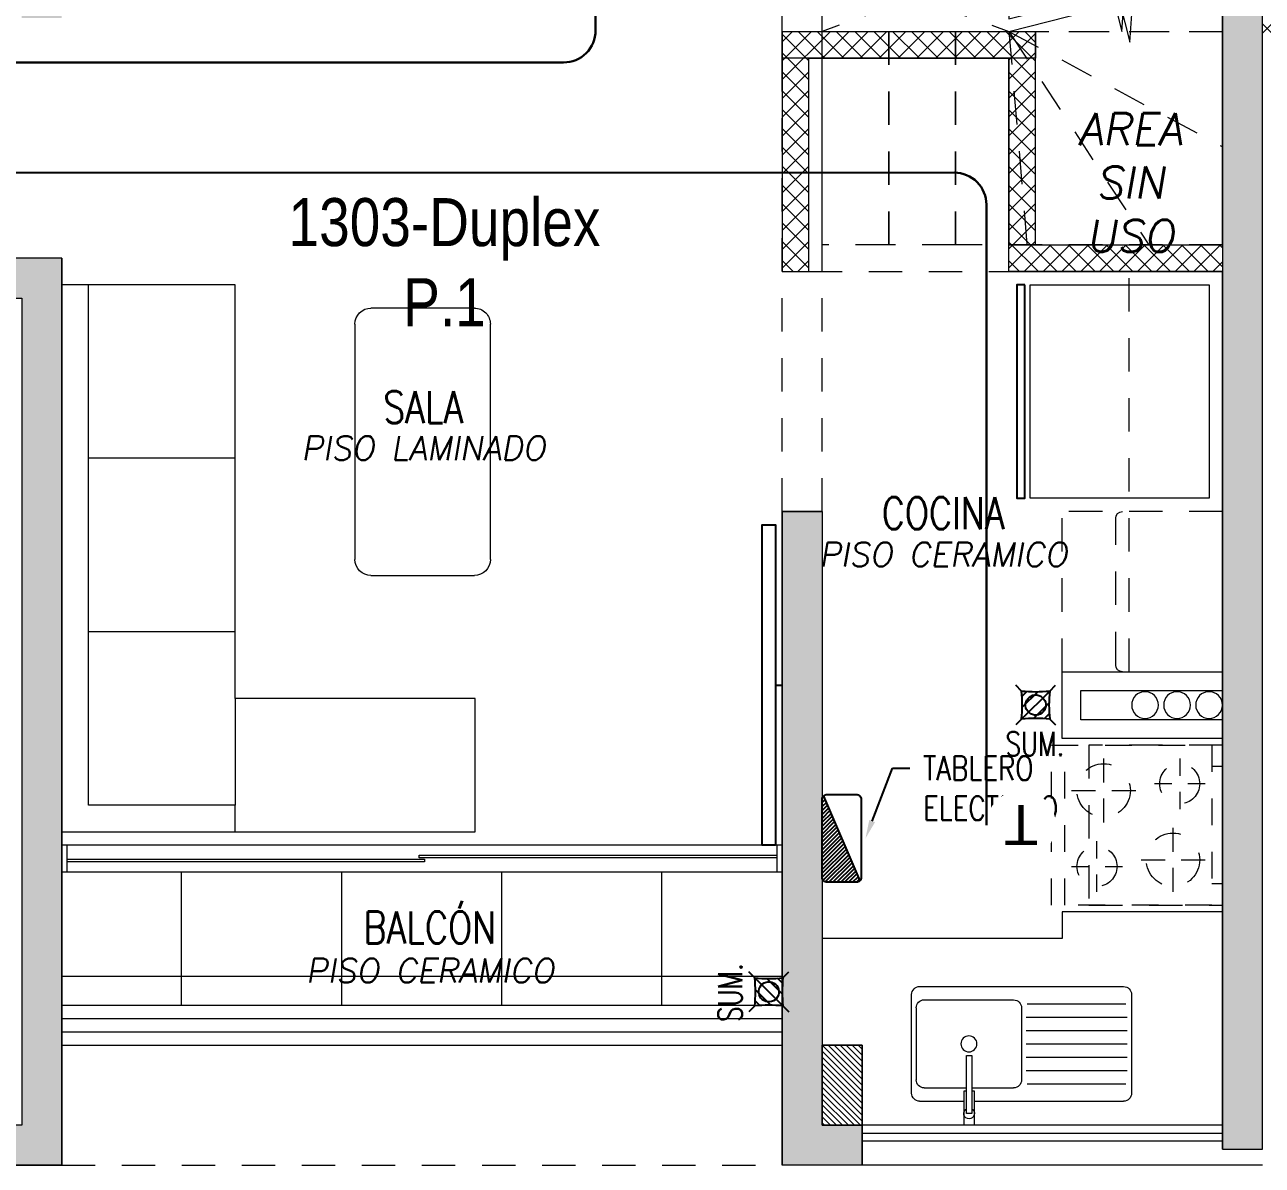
# Model space of a CAD drawing. Header units: millimetres. Extents: x -3 to 53, y -110 to 39.
# Drawn here: x 5.862 to 10.499, y -55.032 to -50.757 of the extents above; entities that cross this region are included whole.
import ezdxf
from ezdxf import colors
from ezdxf.entities.mleader import LeaderData, LeaderLine
from ezdxf.enums import TextEntityAlignment as Align
from ezdxf.math import Vec2, Vec3

# ---------------------------------------------------------------- set-up
doc = ezdxf.new("R2010")
doc.units = ezdxf.units.MM
doc.set_wipeout_variables(frame=1)
doc.linetypes.add('HIDDEN2', pattern=[0.1875, 0.125, -0.0625])
for name, color, linetype in [('A-BARANDAS', 8, 'Continuous'), ('A-COCINAS-LAV', 8, 'Continuous'), ('A-EST HATCH', 8, 'Continuous'), ('A-EST PLACAS', 8, 'Continuous'), ('A-EST VIGAS', 8, 'HIDDEN2'), ('A-HATCH', 8, 'Continuous'), ('A-LINEAS', 8, 'Continuous'), ('A-MURO BAJO', 8, 'Continuous'), ('A-MURO_P10', 8, 'Continuous'), ('A-NUMERACIONDEP', 8, 'Continuous'), ('A-PROYECCIONES', 8, 'HIDDEN2'), ('A-TEXTO-ACABADO PISO', 8, 'Continuous'), ('A-TEXTO-INDICACIONES', 8, 'Continuous'), ('DLP_MOBILIARIO', 8, 'Continuous'), ('DLP_MOBILIARIO FIJO', 8, 'Continuous'), ('DLP_TEXTO AMBIENTE', 8, 'Continuous')]:
    doc.layers.add(name, color=color, linetype=linetype)
for name, color, linetype, lineweight in [('A-MUROS', 8, 'Continuous', 30), ('MQ.CANALI DYA', 3, 'LINEAPERPEN', 30), ('MQ_DETECTOR TEMPERATURA', 5, 'Continuous', 50)]:
    doc.layers.add(name, color=color, linetype=linetype, lineweight=lineweight)
doc.styles.add('R80', font='ARIALN.TTF', dxfattribs={"height": 2.03})
doc.styles.add('ROMANS', font='ROMANS.shx', dxfattribs={"oblique": 10})
doc.styles.get("Standard").update_dxf_attribs({"font": 'arial.ttf'})
doc.styles.add('TXT_COTAS', font='romans.shx', dxfattribs={"width": 0.8})
doc.linetypes.add('LINEAPERPEN', pattern='A,0.75,-0.2,["I",Standard,S=0.12,R=0.09,X=0,Y=-0.06],-0.25', length=1.2)

# ---------------------------------------------------------------- blocks, each defined once
blk = doc.blocks.new('_Dot')
at = {"color": 0, "linetype": 'ByBlock', "lineweight": -2}
blk.add_line((-0.5, 0), (-1, 0), dxfattribs=at)
at = {"color": 0, "linetype": 'ByBlock', "const_width": 0.5}
blk.add_lwpolyline([(-0.25, 0, 1), (0.25, 0, 1)], format="xyb", close=True, dxfattribs=at)
blk = doc.blocks.new('EST.P11')
at = {"layer": 'A-EST HATCH', "lineweight": 0}
h = blk.add_hatch(color=8, dxfattribs=at)
h.dxf.hatch_style = 1
h.paths.add_polyline_path([(10.5, -2.74), (10.5, 3.375), (12.15, 3.375), (12.15, 3.525), (10.35, 3.525), (10.35, 2.65), (8.85, 2.65), (8.85, 3.15), (8.7, 3.15), (8.7, 2.5), (10.35, 2.5), (10.35, -2.74)])
h.paths.add_polyline_path([(18.45, 7.325), (20.05, 7.325), (20.05, 10.425), (18.85, 10.425), (18.85, 10.575), (20.2, 10.575), (20.2, 7.175), (18.45, 7.175)])
h.paths.add_polyline_path([(17.65, 10.575), (17.5, 10.575), (17.5, 7.175), (17.65, 7.175)])
h.paths.add_polyline_path([(11.85, 11.05), (11.85, 10.9), (12, 10.9), (12, 7.825), (12.15, 7.825), (12.15, 11.05)])
h.paths.add_polyline_path([(22.45, 4.725), (13.05, 4.725), (13.05, 4.875), (16.6, 4.875), (16.6, 6.275), (16.8, 6.275), (16.8, 4.875), (19.7, 4.875), (19.7, 6.275), (19.85, 6.275), (19.85, 4.875), (22.25, 4.875), (22.25, 6.125), (20.6, 6.125), (20.6, 6.275), (22.875, 6.275), (22.875, 6.125), (22.45, 6.125)])
h.paths.add_polyline_path([(15.1, 10.425), (15.1, 7.325), (16.7, 7.325), (16.7, 7.175), (14.95, 7.175), (14.95, 10.575), (16.3, 10.575), (16.3, 10.425)])
h.paths.add_polyline_path([(10.35, 5.75), (8.7, 5.75), (8.7, 5.1), (8.85, 5.1), (8.85, 5.6), (10.35, 5.6), (10.35, 4.725), (12.15, 4.725), (12.15, 4.875), (10.5, 4.875), (10.5, 10.99), (10.35, 10.99)])
h.paths.add_polyline_path([(5.85, 10.9), (5.25, 10.9), (5.25, 11.05), (6, 11.05), (6, 7.65), (4.85, 7.65), (4.85, 7.8), (5.85, 7.8)])
h.paths.add_polyline_path([(4.05, 11.05), (4.05, 7.65), (3.9, 7.65), (3.9, 11.05)])
h.paths.add_polyline_path([(3.1, 7.8), (1.5, 7.8), (1.5, 10.9), (2.7, 10.9), (2.7, 11.05), (1.35, 11.05), (1.35, 7.65), (3.1, 7.65)])
h.paths.add_polyline_path([(4.05, -2.8), (4.05, 0.6), (3.9, 0.6), (3.9, -2.8)])
h.paths.add_polyline_path([(3.1, 0.45), (1.5, 0.45), (1.5, -2.65), (2.7, -2.65), (2.7, -2.8), (1.35, -2.8), (1.35, 0.6), (3.1, 0.6)])
h.paths.add_polyline_path([(8.7, -0.35), (8.85, -0.35), (8.85, -2.65), (9, -2.65), (9, -2.8), (8.7, -2.8)])
h.paths.add_polyline_path([(18.45, 0.925), (20.05, 0.925), (20.05, -2.175), (18.85, -2.175), (18.85, -2.325), (20.2, -2.325), (20.2, 1.075), (18.45, 1.075)])
h.paths.add_polyline_path([(17.65, -2.325), (17.5, -2.325), (17.5, 1.075), (17.65, 1.075)])
h.paths.add_polyline_path([(12.15, -2.8), (11.85, -2.8), (11.85, -2.65), (12, -2.65), (12, 0.425), (12.15, 0.425)])
h.paths.add_polyline_path([(15.1, -2.175), (15.1, 0.925), (16.7, 0.925), (16.7, 1.075), (14.95, 1.075), (14.95, -2.325), (16.3, -2.325), (16.3, -2.175)])
h.paths.add_polyline_path([(6, -2.8), (6, 0.6), (4.85, 0.6), (4.85, 0.45), (5.85, 0.45), (5.85, -2.65), (5.25, -2.65), (5.25, -2.8)])
h.paths.add_polyline_path([(3.0968, 5.55), (2.95, 5.55), (2.95, 6.75), (5.1, 6.75), (5.1, 6.6), (4.65, 6.6), (4.65, 5), (4.45, 5), (4.45, 6.6), (3.1, 6.6), (3.1, 5.55)], flags=17)
h.paths.add_polyline_path([(3.0968, 2.7), (2.95, 2.7), (2.95, 1.5), (5.1, 1.5), (5.1, 1.65), (4.65, 1.65), (4.65, 3.25), (4.45, 3.25), (4.45, 1.65), (3.1, 1.65), (3.1, 2.7)], flags=17)
h.paths.add_polyline_path([(8.8501, 4.2), (6, 4.2), (6, 6.75), (5.85, 6.75), (5.85, 4.2), (3.1, 4.2), (3.1, 4.8), (2.95, 4.8), (2.95, 4.2), (0.15, 4.2), (0.15, 8.25), (0, 8.25), (0, 0), (0.15, 0), (0.15, 4.05), (2.95, 4.05), (2.95, 3.45), (3.1, 3.45), (3.1, 4.05), (5.85, 4.05), (5.85, 1.5), (6, 1.5), (6, 4.05), (8.8501, 4.05)])
h.paths.add_polyline_path([(8.7, 11.05), (8.7, 8.6), (8.85, 8.6), (8.85, 10.9), (9, 10.9), (9, 11.05)])
h.paths.add_polyline_path([(22.9, 4.725), (25, 4.725), (25, 4.875), (23.05, 4.875), (23.05, 8.575), (25, 8.575), (25, 8.725), (23.05, 8.725), (23.05, 10.575), (22.2, 10.575), (22.2, 10.425), (22.9, 10.425)])
h.paths.add_polyline_path([(26.7, 4.725), (26.85, 4.725), (26.85, 8.725), (26.7, 8.725)])
h.paths.add_polyline_path([(47.1, 1.5), (45.2, 1.5), (45.2, 1.65), (46.95, 1.65), (46.95, 4.05), (41.1999, 4.05), (41.1999, 4.2), (46.95, 4.2), (46.95, 6.6), (45.2, 6.6), (45.2, 6.75), (47.1, 6.75)])
h.paths.add_polyline_path([(24.05, 3.525), (25.9, 3.525), (25.9, 3.375), (24.05, 3.375)], flags=17)
h.paths.add_polyline_path([(21.05, 1.975), (21.05, 2.125), (22.85, 2.125), (22.85, 3.375), (20.3, 3.375), (20.3, 1.975), (20.15, 1.975), (20.15, 3.375), (16.8, 3.375), (16.8, 1.975), (16.6, 1.975), (16.6, 3.375), (13.05, 3.375), (13.05, 3.525), (23.05, 3.525), (23.05, 1.975)])
h.paths.add_polyline_path([(23.05, 1.95), (23.05, -1.775), (26.7, -1.775), (26.7, 0.875), (24.35, 0.875), (24.35, 1.425), (24.05, 1.425), (24.05, 1.575), (24.5, 1.575), (24.5, 1.025), (26.7, 1.025), (26.7, 3.525), (26.85, 3.525), (26.85, -1.925), (23.05, -1.925), (23.05, -2.325), (22.2, -2.325), (22.2, -2.175), (22.9, -2.175), (22.9, 1.95)])
h.paths.add_polyline_path([(43.75, 7.8), (45.35, 7.8), (45.35, 7.6), (43.75, 7.6)])
h.paths.add_polyline_path([(43.75, 0.65), (45.35, 0.65), (45.35, 0.45), (43.75, 0.45)])
h.paths.add_polyline_path([(30.85, 2.375), (30.85, 3.525), (29.75, 3.525), (29.75, 2.375), (29.9, 2.375), (29.9, 3.375), (30.75, 3.375), (30.75, 2.375)])
h.paths.add_polyline_path([(39.5497, 4.875), (39.5497, 4.725), (39.7, 4.725), (39.7, 5.6), (41.1999, 5.6), (41.1999, 5.1009), (41.35, 5.1009), (41.35, 5.75), (39.7, 5.75), (39.7, 7.75), (39.55, 7.75), (39.55, 4.875)])
edge = h.paths.add_edge_path()
edge.add_line((30.85, 4.725), (30.85, 4.875))
edge.add_line((30.85, 4.875), (30.85, 5.875))
edge.add_line((30.85, 5.875), (30.75, 5.875))
edge.add_line((30.75, 5.875), (30.75, 4.875))
edge.add_line((30.75, 4.875), (30.35, 4.875))
edge.add_line((30.35, 4.875), (30.35, 5.875))
edge.add_line((30.35, 5.875), (30.2, 5.875))
edge.add_line((30.2, 5.875), (30.2, 4.725))
edge.add_line((30.2, 4.725), (30.85, 4.725))
h.paths.add_polyline_path([(33.45, 5.55), (33.45, 4.95), (33.25, 4.95), (33.25, 5.55), (33.3, 5.55), (33.3, 7.7501), (33.45, 7.7501)])
h.paths.add_polyline_path([(33.45, 2.7), (33.45, 3.3), (33.25, 3.3), (33.25, 2.7), (33.3, 2.7), (33.3, 0.4999), (33.45, 0.4999)])
at = {"layer": 'A-EST PLACAS', "color": 8, "lineweight": 0}
for points in [[(10.5, -2.74), (10.5, 3.375), (12.15, 3.375), (12.15, 3.525), (10.35, 3.525), (10.35, 2.65), (8.85, 2.65), (8.85, 3.15), (8.7, 3.15), (8.7, 2.5), (10.35, 2.5), (10.35, -2.74)], [(6, -2.8), (6, 0.6), (4.85, 0.6), (4.85, 0.45), (5.85, 0.45), (5.85, -2.65), (5.25, -2.65), (5.25, -2.8)], [(8.7, -0.35), (8.85, -0.35), (8.85, -2.65), (9, -2.65), (9, -2.8), (8.7, -2.8)]]:
    blk.add_lwpolyline(points, close=True, dxfattribs=at)
at = {"layer": 'A-EST VIGAS', "color": 8, "lineweight": 0}
for p, q in [((8.7, -0.35), (8.7, 2.5)), ((8.85, -0.35), (8.85, 2.5)), ((6.0001, -2.8, 0), (8.7001, -2.8, 0)), ((11.85, -2.8, 0), (9, -2.8))]:
    blk.add_line(p, q, dxfattribs=at)
blk = doc.blocks.new('*U254')
at = {"color": 8}
for p, q in [((-0.0526, 0.0526), (-0.0746, 0.0746)), ((-0.0526, -0.0526), (0.0526, 0.0526)), ((-0.051, 0.0331), (-0.0331, 0.051)), ((-0.0501, -0.008), (0.008, 0.05)), ((0.0526, 0.0526), (0.0746, 0.0746)), ((-0.008, -0.05), (0.0501, 0.008)), ((0.0331, -0.051), (0.051, -0.0331)), ((-0.0526, -0.0526), (-0.0746, -0.0746)), ((0.0526, -0.0526), (0.0746, -0.0746))]:
    blk.add_line(p, q, dxfattribs=at)
for centre, major_axis, start_param, end_param in [((0, 0.5882), (0.1673, 0.5115), 3.359812, 3.55544), ((-0.5912, 0), (-0.5144, 0.1682), 3.360366, 3.554886), ((0.5912, 0), (-0.5144, 0.1682), 0.218773, 0.413293), ((0, 0), (0.0118, 0.036), 5.813820330443059, 12.09700563762265), ((0, -0.5882), (-0.5115, 0.1673), -1.352577, -1.156949)]:
    blk.add_ellipse(centre, major_axis=major_axis, ratio=1, start_param=start_param, end_param=end_param, dxfattribs=at)
at = {"layer": 'A-TEXTO-INDICACIONES', "color": 8, "style": 'ROMANS', "width": 0.75}
blk.add_text('SUM.', height=0.09, dxfattribs=at).set_placement((-0.1125, -0.1903))
blk = doc.blocks.new('*U255')
at = {"color": 8}
for p, q in [((-0.0526, 0.0526), (-0.0746, 0.0746)), ((-0.0526, -0.0526), (0.0526, 0.0526)), ((-0.051, 0.0331), (-0.0331, 0.051)), ((-0.0501, -0.008), (0.008, 0.05)), ((0.0526, 0.0526), (0.0746, 0.0746)), ((-0.008, -0.05), (0.0501, 0.008)), ((0.0331, -0.051), (0.051, -0.0331)), ((-0.0526, -0.0526), (-0.0746, -0.0746)), ((0.0526, -0.0526), (0.0746, -0.0746))]:
    blk.add_line(p, q, dxfattribs=at)
for centre, major_axis, start_param, end_param in [((0, 0.5882), (0.1673, 0.5115), 3.359812, 3.55544), ((-0.5912, 0), (-0.5144, 0.1682), 3.360366, 3.554886), ((0.5912, 0), (-0.5144, 0.1682), 0.218773, 0.413293), ((0, 0), (0.0118, 0.036), 5.813820330443059, 12.09700563762265), ((0, -0.5882), (-0.5115, 0.1673), -1.352577, -1.156949)]:
    blk.add_ellipse(centre, major_axis=major_axis, ratio=1, start_param=start_param, end_param=end_param, dxfattribs=at)
at = {"layer": 'A-TEXTO-INDICACIONES', "color": 8, "style": 'ROMANS', "width": 0.75}
blk.add_text('SUM.', height=0.09, dxfattribs=at).set_placement((-0.1125, 0.1003))
blk = doc.blocks.new('IISS P11')
at = {"ltscale": 0.05}
blk.add_blockref('*U254', (8.3, -12.125), dxfattribs=at)
at = {"ltscale": 0.05, "rotation": 90}
blk.add_blockref('*U255', (7.3, -13.2001, 0), dxfattribs=at)
blk = doc.blocks.new('TEXTO AMBIENTES P11')
at = {"layer": 'A-TEXTO-ACABADO PISO', "color": 8, "lineweight": 0, "char_height": 0.09, "attachment_point": 2, "rotation": 0, "style": 'ROMANS'}
for s, width, insert in [('PISO LAMINADO', 1.034523, (6.0052, -11.1169, 0)), ('PISO CERAMICO', 1.20225, (7.9538, -11.5154))]:
    blk.add_mtext_dynamic_manual_height_columns(s, width=width, gutter_width=12.5, heights=[0], dxfattribs=dict(at, insert=insert))
at = {"layer": 'A-TEXTO-ACABADO PISO', "color": 8, "lineweight": 0, "insert": (6.0302, -13.0754), "char_height": 0.09, "attachment_point": 2, "style": 'ROMANS'}
blk.add_mtext_dynamic_manual_height_columns('PISO CERAMICO', width=1.20225, gutter_width=12.5, heights=[0], dxfattribs=at)
at = {"layer": 'DLP_TEXTO AMBIENTE', "color": 8, "lineweight": 0, "style": 'ROMANS', "width": 0.8}
for s, p in [('SALA', (6.0051, -11.068, 0)), ('COCINA', (7.9538, -11.4658, 0)), ('BALCÓN', (6.03, -13.0186, 0))]:
    blk.add_text(s, height=0.12, dxfattribs=at).set_placement(p, align=Align.CENTER)
at = {"layer": 'DLP_TEXTO AMBIENTE', "color": 8, "lineweight": 0, "insert": (8.6543, -9.9064, 0), "char_height": 0.12, "width": 0.588602, "attachment_point": 2, "style": 'ROMANS'}
blk.add_mtext('AREA SIN USO', dxfattribs=at)
blk = doc.blocks.new('*U102')
at = {"linetype": 'Continuous'}
h = blk.add_hatch(dxfattribs=at)
h.set_pattern_fill('ANSI31', color=256, scale=0.1, style=0)
h.set_pattern_definition([(45, (0, 0), (-0.0088388, 0.0088388), [])])
h.paths.add_polyline_path([(0.1975, 0.0657, 0.414214), (0.1752, 0.088), (-0.1751, 0.0881, 0.198912), (-0.1909, 0.0816), (0.1909, -0.0816, 0.198912), (0.1975, -0.0658)])
blk.add_line((-0.1909, 0.0816), (0.1909, -0.0816), dxfattribs=at)
blk.add_lwpolyline([(-0.1975, 0.0658), (-0.1975, -0.0657, 0.414214), (-0.1752, -0.088), (0.1751, -0.0881, 0.414214), (0.1975, -0.0658), (0.1975, 0.0657, 0.414214), (0.1752, 0.088), (-0.1751, 0.0881, 0.414214)], format="xyb", close=True, dxfattribs=at)
blk = doc.blocks.new('MESA CENTRO')
at = {"color": 8, "lineweight": 0}
for p, q in [((-0.1937, 0), (0.1937, 0)), ((-0.2537, -0.9421), (-0.2537, -0.06)), ((0.2537, -0.06), (0.2537, -0.9421)), ((0.1937, -1.0021), (-0.1937, -1.0021))]:
    blk.add_line(p, q, dxfattribs=at)
for centre, start, end in [((-0.1937, -0.06), 90, 180), ((0.1937, -0.06), 0, 90), ((-0.1937, -0.9421), 180, 270), ((0.1937, -0.9421), 270, 0)]:
    blk.add_arc(centre, 0.06, start, end, dxfattribs=at)
blk = doc.blocks.new('SOFA SEC')
at = {"color": 8, "lineweight": 0}
for p, q in [((0, 0.65), (0.1, 0.65)), ((0.1, 0.65), (0.1, 0.1)), ((0.5, 0.65), (0.1, 0.65)), ((0.75, 0.65), (0.75, 0.1)), ((1.4, 0.65), (1.4, 0.1)), ((0.1, 0.1), (2.05, 0.1))]:
    blk.add_line(p, q, dxfattribs=at)
blk.add_lwpolyline([(0.5, 1.55), (0.5, 0.65), (2.05, 0.65), (2.05, 0), (0, 0), (0, 1.55)], close=True, dxfattribs=at)
blk = doc.blocks.new('A$C67C01FD6')
blk.add_line((0.025, 0), (0, 0))
blk.add_lwpolyline([(0.025, 0.6), (0.075, 0.6), (0.075, -0.6), (0.025, -0.6), (0.025, 0.6)])
blk = doc.blocks.new('REFRI')
blk.add_wipeout([(-0.4, -0.69), (-0.4, -0.72), (0.4, -0.72), (0.4, -0.69)])
at = {"color": 8, "lineweight": 0}
blk.add_lwpolyline([(-0.4, 0), (0.4, 0), (0.4, -0.67), (-0.4, -0.67)], close=True, dxfattribs=at)
blk.add_lwpolyline([(-0.4, -0.69), (-0.4, -0.72), (0.4, -0.72), (0.4, -0.69)], close=True)
blk = doc.blocks.new('LAV-COC_01')
at = {"color": 8, "lineweight": 0}
for p, q in [((0, 0.2352, 0), (0, 0.7943, 0)), ((0.4, 0.8243, 0), (0.03, 0.8243, 0)), ((0.215, 0.4293), (0.215, 0.8071, 0)), ((0.265, 0.4293), (0.265, 0.8071, 0)), ((0.315, 0.4293), (0.315, 0.8071, 0)), ((0.365, 0.4334, 0), (0.365, 0.803, 0)), ((0.43, 0.03, 0), (0.43, 0.7943, 0)), ((0.05, 0.2252), (0.05, 0.3821, 0)), ((0.35, 0.4121, 0), (0.08, 0.4121, 0)), ((0.38, 0.0471, 0), (0.38, 0.3821, 0)), ((0, 0.03), (0, 0.1952, 0)), ((0.05, 0.0471, 0), (0.05, 0.2052)), ((0.03, 0), (0.4, 0, 0)), ((0.35, 0.0171, 0), (0.08, 0.0171, 0))]:
    blk.add_line(p, q, dxfattribs=at)
at = {"color": 8, "lineweight": 0, "extrusion": (-8.98137e-08, -2.25602e-18, 1)}
for p, q in [((0.065, 0.4334, 0), (0.065, 0.803, 0)), ((0.115, 0.4293, 0), (0.115, 0.8071, 0)), ((0.165, 0.4293, 0), (0.165, 0.8071, 0))]:
    blk.add_line(p, q, dxfattribs=at)
at = {"color": 8, "lineweight": 0, "extrusion": (-4.49068e-08, 3.60285e-08, 1), "elevation": 0}
for points in [[(-0.09, 0.2352), (0.0374, 0.2352), (0.0374, 0.2252)], [(0.0374, 0.2052), (0.0374, 0.1952), (-0.09, 0.1952)]]:
    blk.add_lwpolyline(points, dxfattribs=at)
blk.add_lwpolyline([(-0.0458, 0.2052), (0.1708, 0.2052), (0.1708, 0.2252), (-0.0458, 0.2252)], close=True, dxfattribs=at)
at = {"color": 8, "lineweight": 0, "extrusion": (-4.49068e-08, 3.60285e-08, 1)}
blk.add_arc((-0.0458, 0.2152, 0), 0.02, 29.9997, 329.9997, dxfattribs=at)
at = {"color": 8, "lineweight": 0}
for centre, start_param, end_param in [((0.03, 0.7943, 0), -0.785398, 0.785398), ((0.4, 0.7943, 0), -2.356194, -0.785398), ((0.08, 0.3821, 0), -0.785398, 0.785398), ((0.35, 0.3821, 0), -2.356194, -0.785398), ((0.08, 0.0471, 0), 0.785398, 2.356194), ((0.35, 0.0471, 0), 2.356194, 3.926991), ((0.03, 0.03), 0.785398, 2.356194), ((0.4, 0.03, 0), 2.356194, 3.926991)]:
    blk.add_ellipse(centre, major_axis=(-0.0212, 0.0212), ratio=1, start_param=start_param, end_param=end_param, dxfattribs=at)
blk.add_ellipse((0.215, 0.2146, 0), major_axis=(-0.0212, 0.0212), ratio=1, dxfattribs=at)
blk = doc.blocks.new('A$C33FC7C8B')
at = {"color": 8, "lineweight": 0, "ltscale": 0.5}
for p, q in [((0.08, 0.64, -0.0001), (0.52, 0.64, 0.0001)), ((0.08, 0.64, -0.0001), (0.08, 0.6, -0.0001)), ((0.52, 0.64, 0.0001), (0.52, 0.6, 0.0001)), ((0, 0, -0.0001), (0, 0.6, -0.0001)), ((0, 0.6, -0.0001), (0.6, 0.6, 0.0001)), ((0.145, 0.575, -0.0001), (0.145, 0.51, -0.0001)), ((0.43, 0.485, 0.0001), (0.43, 0.575, 0.0001)), ((0.6, 0.6, 0.0001), (0.6, 0, 0.0001)), ((0.05, 0.48, -0.0001), (0.115, 0.48, -0.0001)), ((0.175, 0.48, -0.0001), (0.24, 0.48, 0)), ((0.145, 0.45, -0.0001), (0.145, 0.385, -0.0001)), ((0.4, 0.455, 0), (0.31, 0.455, 0)), ((0.43, 0.335, 0.0001), (0.43, 0.425, 0.0001)), ((0.55, 0.455, 0.0001), (0.46, 0.455, 0.0001)), ((0.17, 0.225, -0.0001), (0.17, 0.315, -0.0001)), ((0.455, 0.2, 0.0001), (0.455, 0.265, 0.0001)), ((0.14, 0.195, -0.0001), (0.05, 0.195, -0.0001)), ((0.29, 0.195, 0), (0.2, 0.195, 0)), ((0.17, 0.075, -0.0001), (0.17, 0.165, -0.0001)), ((0.425, 0.17, 0.0001), (0.36, 0.17, 0)), ((0.455, 0.075, 0.0001), (0.455, 0.14, 0.0001)), ((0.55, 0.17, 0.0001), (0.485, 0.17, 0.0001)), ((0.6, 0.05, 0.0001), (0, 0.05, -0.0001)), ((0.6, 0, 0.0001), (0, 0, -0.0001))]:
    blk.add_line(p, q, dxfattribs=at)
for centre, radius in [((0.145, 0.48), 0.075), ((0.43, 0.455), 0.1), ((0.17, 0.195), 0.1), ((0.455, 0.17), 0.075)]:
    blk.add_circle(centre, radius, dxfattribs=at)
blk = doc.blocks.new('ESC1')
at = {"layer": 'A-BARANDAS', "color": 8, "lineweight": 0}
blk.add_lwpolyline([(-0.76, 0.9923), (-0.76, 0.76), (-1.5, 0.76), (-1.5, 0.72), (-0.72, 0.72), (-0.72, 0.9821)], dxfattribs=at)
at = {"layer": 'A-LINEAS', "color": 8, "linetype": 'Continuous', "lineweight": 0}
for points in [[(-0.8, 1.05), (-0.4323, 0.9569), (-0.4206, 0.7993), (-0.347, 1.0901), (-0.3353, 0.9324), (0, 0.8475)], [(-0.8, 1.0024), (-0.4622, 0.9169), (-0.4506, 0.7592), (-0.377, 1.0501), (-0.3653, 0.8924), (-0.0003, 0.8)], [(-0.4, 0.7601), (-0.4, 0.4), (-1.65, 0.4)]]:
    blk.add_lwpolyline(points, dxfattribs=at)
at = {"layer": 'A-LINEAS', "color": 8, "lineweight": 0, "const_width": 0.005}
for points in [[(-0.2526, 0.7092), (-0.4, 0.7601), (-0.5474, 0.7092)], [(-1.5742, 0.4271), (-1.7349, 0.4271)], [(-1.5742, 0.3729), (-1.7349, 0.3729)]]:
    blk.add_lwpolyline(points, dxfattribs=at)
at = {"layer": 'A-LINEAS', "color": 8, "linetype": 'Continuous', "lineweight": 0}
for centre in [(-0.4, 0.5839), (-1.5, 0.4), (-1.25, 0.4), (-1, 0.4), (-0.7663, 0.4), (-0.5381, 0.4)]:
    blk.add_circle(centre, 0.02, dxfattribs=at)
at = {"layer": 'A-MURO BAJO', "color": 8, "lineweight": 0}
for points in [[(-0.0003, 0.8), (-0.8, 0.8), (-0.8, 1.0024)], [(-0.8, 0.8), (-0.7326, 0)], [(-0.8, 0.8), (-0.2763, 0)], [(-0.8, 0.8), (0, 0.3675)]]:
    blk.add_lwpolyline(points, dxfattribs=at)
for points in [[(-1.5, 0.8), (-1.25, 0.8), (-1.25, 0), (-1.5, 0)], [(-1.25, 0.8), (-1, 0.8), (-1, 0), (-1.25, 0)], [(-1, 0.8), (0, 0.8), (0, 0), (-1, 0)]]:
    blk.add_lwpolyline(points, close=True, dxfattribs=at)
at = {"layer": 'A-PROYECCIONES', "color": 8, "lineweight": 0}
for points in [[(-1.5, 1.05), (-1.25, 1.05), (-1.25, 1.85), (-1.5, 1.85)], [(-1.25, 1.05), (-1, 1.05), (-1, 1.85), (-1.25, 1.85)], [(-1, 1.05), (0, 1.05), (0, 1.85), (-1, 1.85)]]:
    blk.add_lwpolyline(points, close=True, dxfattribs=at)
for points in [[(-0.8, 1.05), (-0.7326, 1.85)], [(-0.8, 1.05), (-0.2763, 1.85)], [(-0.8, 1.05), (0, 1.4825)], [(-1.5, 1.05), (-1.5, 0.8), (-0.8, 1.05)], [(-0.8, 0.8), (-1.5, 1.05)], [(-0.8, 1.05), (0, 1.05), (0, 0.8475)]]:
    blk.add_lwpolyline(points, dxfattribs=at)
at = {"color": 8, "lineweight": 0}
blk.add_wipeout([(-1.5, 0.76), (-1.5, 0.72), (-0.72, 0.72), (-0.72, 0.9821), (-0.76, 0.9923), (-0.76, 0.76)], dxfattribs=at).dxf.layer = 'A-BARANDAS'
blk = doc.blocks.new('DPTO 65_D1')
at = {"layer": 'A-HATCH', "lineweight": 0}
h = blk.add_hatch(dxfattribs=at)
h.set_pattern_fill('ANSI31', color=8, scale=0.005)
h.paths.add_polyline_path([(-0.0001, 6.475), (0.1499, 6.475), (0.1499, 6.775), (-0.0001, 6.775)])
h = blk.add_hatch(dxfattribs=at)
h.set_pattern_fill('_USER', color=8, scale=0.6, double=1, pattern_type=0)
h.set_pattern_definition([(0, (-0.15005, 6.325), (0, 0.6), []), (90, (-0.15005, 6.325), (-0.6, 4e-17), [])])
h.paths.add_polyline_path([(-2.8501, 6.325), (-0.1501, 6.325), (-0.1501, 5.825), (-2.8501, 5.825)])
at = {"color": 8, "lineweight": 0}
blk.add_lwpolyline([(0.1499, 6.805), (1.4999, 6.805), (1.4999, 6.835), (0.1499, 6.835)], close=True, dxfattribs=at)
for centre in [(1.2099, 5.2), (1.3299, 5.2), (1.4499, 5.2)]:
    blk.add_circle(centre, 0.05, dxfattribs=at)
for centre, start, end in [((1.1249, 5.05, 0), 90, 180), ((1.1249, 4.5, 0), 180, 270)]:
    blk.add_arc(centre, 0.025, start, end, dxfattribs=at)
at = {"layer": 'A-BARANDAS', "color": 8, "lineweight": 0, "elevation": 0}
for points in [[(-2.8501, 6.425), (-0.1501, 6.425)], [(-2.8501, 6.375), (-0.1501, 6.375)]]:
    blk.add_lwpolyline(points, dxfattribs=at)
at = {"layer": 'A-HATCH', "color": 8, "lineweight": 0}
blk.add_lwpolyline([(-0.0001, 6.475), (0.1499, 6.475), (0.1499, 6.775), (-0.0001, 6.775)], close=True, dxfattribs=at)
at = {"layer": 'A-MURO BAJO', "color": 8, "lineweight": 0}
for p, q in [((1.6499, 6.925), (0.1499, 6.925)), ((1.4999, 6.775), (0.1499, 6.775)), ((0.8999, 6.075), (-0.0001, 6.075)), ((0.8999, 5.975), (0.8999, 6.075)), ((1.4999, 5.975, 0), (0.8999, 5.975)), ((-2.8301, 5.825, 0), (-0.1701, 5.825, 0)), ((-0.1701, 5.725, 0), (-2.8301, 5.725, 0))]:
    blk.add_line(p, q, dxfattribs=at)
at = {"layer": 'A-MURO BAJO', "color": 8, "lineweight": 0, "elevation": 0}
for points in [[(-2.8501, 6.475), (-0.1501, 6.475)], [(-2.8501, 6.325), (-0.1501, 6.325)]]:
    blk.add_lwpolyline(points, dxfattribs=at)
at = {"layer": 'A-MUROS', "color": 8, "lineweight": 0}
for p, q in [((-2.8501, 6.925), (-3.6001, 6.925)), ((-2.8501, 3.525), (-2.8501, 6.925)), ((-0.1501, 4.475), (-0.1501, 6.925)), ((0.1499, 6.925, 0), (-0.1501, 6.925)), ((0.1499, 6.925, 0), (0.1499, 6.475)), ((1.4999, 6.865), (1.4999, 3.575)), ((1.4999, 6.865), (1.6499, 6.865)), ((-0.0001, 4.475), (-0.0001, 6.475)), ((0.1499, 6.475), (-0.0001, 6.475)), ((1.4999, 5.325), (0.8999, 5.325)), ((0.8999, 5.325), (0.8999, 5.075)), ((1.4999, 5.255), (0.9699, 5.255)), ((0.9699, 5.255), (0.9699, 5.145)), ((0.9699, 5.145), (1.4999, 5.145)), ((0.8999, 5.075), (1.4999, 5.075)), ((-0.0001, 4.475), (-0.1501, 4.475)), ((-0.1501, 3.575), (-0.0501, 3.575)), ((0.6999, 3.575), (1.4999, 3.575)), ((-2.8501, 3.525), (-4.0001, 3.525))]:
    blk.add_line(p, q, dxfattribs=at)
at = {"layer": 'A-PROYECCIONES', "color": 8, "lineweight": 0}
for p, q in [((0.8999, 5.075), (0.8999, 4.475, 0)), ((1.0999, 5.05), (1.0999, 4.5)), ((1.4999, 4.475), (0.8999, 4.475, 0)), ((-0.0501, 3.575), (0.6999, 3.575))]:
    blk.add_line(p, q, dxfattribs=at)
at = {"layer": 'A-PROYECCIONES', "color": 8, "lineweight": 0, "elevation": 0}
blk.add_lwpolyline([(1.4999, 5.95), (1.4999, 5.35), (0.9999, 5.35), (0.9999, 5.95)], close=True, dxfattribs=at)
at = {"layer": 'DLP_MOBILIARIO FIJO', "color": 8, "lineweight": 0, "elevation": 0}
for points in [[(-2.8301, 5.725), (-2.8501, 5.725), (-2.8501, 5.825), (-2.8301, 5.825)], [(-0.1501, 5.725), (-0.1701, 5.725), (-0.1701, 5.825), (-0.1501, 5.825)], [(-1.4901, 5.7875), (-2.8301, 5.7875), (-2.8301, 5.7775), (-1.4901, 5.7775)], [(-1.5101, 5.7625), (-0.1701, 5.7625), (-0.1701, 5.7725), (-1.5101, 5.7725)]]:
    blk.add_lwpolyline(points, close=True, dxfattribs=at)
at = {"color": 8, "lineweight": 0, "xscale": 0.8329883684307209, "yscale": 0.8329883684307209, "zscale": 0.8329883684307209, "rotation": 90}
blk.add_blockref('*U102', (0.0733, 5.7), dxfattribs=at)
at = {"color": 8, "lineweight": 0}
blk.add_blockref('ESC1', (1.4999, 1.625), dxfattribs=at)
at = {"layer": 'A-COCINAS-LAV', "color": 8, "lineweight": 0, "extrusion": (-3.60285e-08, -4.49068e-08, 1), "rotation": 270}
blk.add_blockref('LAV-COC_01', (0.3353, 6.685, 0), dxfattribs=at)
at = {"layer": 'A-COCINAS-LAV', "color": 8, "lineweight": 0, "extrusion": (4.49068e-08, -3.60284e-08, -1), "zscale": -1.000000000000008, "rotation": 90}
blk.add_blockref('REFRI', (-1.4499, 4.025, 0), dxfattribs=at)
at = {"layer": 'A-PROYECCIONES', "color": 8, "lineweight": 0, "ltscale": 0.5, "extrusion": (4.40218e-06, -0.000440452, -1), "zscale": -0.9999999999999957, "rotation": 89.99999748287733}
blk.add_blockref('A$C33FC7C8B', (-0.8599, 5.35, -0.0025), dxfattribs=at)
at = {"layer": 'DLP_MOBILIARIO', "color": 8, "lineweight": 0, "xscale": -1}
blk.add_blockref('A$C67C01FD6', (-0.1501, 5.125), dxfattribs=at)
at = {"layer": 'DLP_MOBILIARIO', "color": 8, "lineweight": 0}
for name, p, rotation in [('SOFA SEC', (-2.8501, 5.675, 0), 269.9995671478981), ('MESA CENTRO', (-1.4973, 4.7141, 0), 359.999977420888)]:
    blk.add_blockref(name, p, dxfattribs=dict(at, rotation=rotation))
at = {"layer": 'A-MUROS', "color": 8, "lineweight": 0}
for p, q in [((-0.1501, 2.675), (-0.1501, 3.575)), ((-0.0501, 3.575), (-0.0501, 2.775)), ((0.6999, 3.575), (0.6999, 2.775)), ((0.7999, 3.475), (0.7999, 2.675)), ((0.7999, 3.475), (1.4999, 3.475)), ((1.4999, 3.4751), (1.4999, 1.625)), ((-0.0501, 2.775), (0.6999, 2.775)), ((-0.1501, 2.675), (0.7999, 2.675))]:
    blk.add_line(p, q, dxfattribs=at)
at = {"layer": 'A-PROYECCIONES', "color": 8, "lineweight": 0}
blk.add_line((1.1499, 5.075), (1.1499, 3.575), dxfattribs=at)
blk = doc.blocks.new('TERMOSTA ADOSADO FCR 1 EN 75')
at = {"ltscale": 0.5}
blk.add_wipeout([(0.13, 0), (0.13, 0.0016), (0.13, 0.0033), (0.1299, 0.0049), (0.1298, 0.0065), (0.1297, 0.0082), (0.1296, 0.0098), (0.1295, 0.0114), (0.1293, 0.013), (0.1292, 0.0147), (0.129, 0.0163), (0.1288, 0.0179), (0.1285, 0.0195), (0.1283, 0.0211), (0.128, 0.0228), (0.1277, 0.0244), (0.1274, 0.026), (0.127, 0.0276), (0.1267, 0.0292), (0.1263, 0.0307), (0.1259, 0.0323), (0.1255, 0.0339), (0.1251, 0.0355), (0.1246, 0.0371), (0.1241, 0.0386), (0.1236, 0.0402), (0.1231, 0.0417), (0.1226, 0.0433), (0.122, 0.0448), (0.1215, 0.0463), (0.1209, 0.0479), (0.1203, 0.0494), (0.1196, 0.0509), (0.119, 0.0524), (0.1183, 0.0539), (0.1176, 0.0554), (0.1169, 0.0568), (0.1162, 0.0583), (0.1155, 0.0597), (0.1147, 0.0612), (0.1139, 0.0626), (0.1131, 0.0641), (0.1123, 0.0655), (0.1115, 0.0669), (0.1106, 0.0683), (0.1098, 0.0697), (0.1089, 0.071), (0.108, 0.0724), (0.1071, 0.0737), (0.1061, 0.0751), (0.1052, 0.0764), (0.1042, 0.0777), (0.1032, 0.079), (0.1022, 0.0803), (0.1012, 0.0816), (0.1002, 0.0829), (0.0991, 0.0841), (0.0981, 0.0854), (0.097, 0.0866), (0.0959, 0.0878), (0.0948, 0.089), (0.0936, 0.0902), (0.0925, 0.0913), (0.0913, 0.0925), (0.0902, 0.0936), (0.089, 0.0948), (0.0878, 0.0959), (0.0866, 0.097), (0.0854, 0.0981), (0.0841, 0.0991), (0.0829, 0.1002), (0.0816, 0.1012), (0.0803, 0.1022), (0.079, 0.1032), (0.0777, 0.1042), (0.0764, 0.1052), (0.0751, 0.1061), (0.0737, 0.1071), (0.0724, 0.108), (0.071, 0.1089), (0.0697, 0.1098), (0.0683, 0.1106), (0.0669, 0.1115), (0.0655, 0.1123), (0.0641, 0.1131), (0.0626, 0.1139), (0.0612, 0.1147), (0.0597, 0.1155), (0.0583, 0.1162), (0.0568, 0.1169), (0.0554, 0.1176), (0.0539, 0.1183), (0.0524, 0.119), (0.0509, 0.1196), (0.0494, 0.1203), (0.0479, 0.1209), (0.0463, 0.1215), (0.0448, 0.122), (0.0433, 0.1226), (0.0417, 0.1231), (0.0402, 0.1236), (0.0386, 0.1241), (0.0371, 0.1246), (0.0355, 0.1251), (0.0339, 0.1255), (0.0323, 0.1259), (0.0307, 0.1263), (0.0292, 0.1267), (0.0276, 0.127), (0.026, 0.1274), (0.0244, 0.1277), (0.0228, 0.128), (0.0211, 0.1283), (0.0195, 0.1285), (0.0179, 0.1288), (0.0163, 0.129), (0.0147, 0.1292), (0.013, 0.1293), (0.0114, 0.1295), (0.0098, 0.1296), (0.0082, 0.1297), (0.0065, 0.1298), (0.0049, 0.1299), (0.0033, 0.13), (0.0016, 0.13), (0, 0.13), (-0.0016, 0.13), (-0.0033, 0.13), (-0.0049, 0.1299), (-0.0065, 0.1298), (-0.0082, 0.1297), (-0.0098, 0.1296), (-0.0114, 0.1295), (-0.013, 0.1293), (-0.0147, 0.1292), (-0.0163, 0.129), (-0.0179, 0.1288), (-0.0195, 0.1285), (-0.0211, 0.1283), (-0.0228, 0.128), (-0.0244, 0.1277), (-0.026, 0.1274), (-0.0276, 0.127), (-0.0292, 0.1267), (-0.0307, 0.1263), (-0.0323, 0.1259), (-0.0339, 0.1255), (-0.0355, 0.1251), (-0.0371, 0.1246), (-0.0386, 0.1241), (-0.0402, 0.1236), (-0.0417, 0.1231), (-0.0433, 0.1226), (-0.0448, 0.122), (-0.0463, 0.1215), (-0.0479, 0.1209), (-0.0494, 0.1203), (-0.0509, 0.1196), (-0.0524, 0.119), (-0.0539, 0.1183), (-0.0554, 0.1176), (-0.0568, 0.1169), (-0.0583, 0.1162), (-0.0597, 0.1155), (-0.0612, 0.1147), (-0.0626, 0.1139), (-0.0641, 0.1131), (-0.0655, 0.1123), (-0.0669, 0.1115), (-0.0683, 0.1106), (-0.0697, 0.1098), (-0.071, 0.1089), (-0.0724, 0.108), (-0.0737, 0.1071), (-0.0751, 0.1061), (-0.0764, 0.1052), (-0.0777, 0.1042), (-0.079, 0.1032), (-0.0803, 0.1022), (-0.0816, 0.1012), (-0.0829, 0.1002), (-0.0841, 0.0991), (-0.0854, 0.0981), (-0.0866, 0.097), (-0.0878, 0.0959), (-0.089, 0.0948), (-0.0902, 0.0936), (-0.0913, 0.0925), (-0.0925, 0.0913), (-0.0936, 0.0902), (-0.0948, 0.089), (-0.0959, 0.0878), (-0.097, 0.0866), (-0.0981, 0.0854), (-0.0991, 0.0841), (-0.1002, 0.0829), (-0.1012, 0.0816), (-0.1022, 0.0803), (-0.1032, 0.079), (-0.1042, 0.0777), (-0.1052, 0.0764), (-0.1061, 0.0751), (-0.1071, 0.0737), (-0.108, 0.0724), (-0.1089, 0.071), (-0.1098, 0.0697), (-0.1106, 0.0683), (-0.1115, 0.0669), (-0.1123, 0.0655), (-0.1131, 0.0641), (-0.1139, 0.0626), (-0.1147, 0.0612), (-0.1155, 0.0597), (-0.1162, 0.0583), (-0.1169, 0.0568), (-0.1176, 0.0554), (-0.1183, 0.0539), (-0.119, 0.0524), (-0.1196, 0.0509), (-0.1203, 0.0494), (-0.1209, 0.0479), (-0.1215, 0.0463), (-0.122, 0.0448), (-0.1226, 0.0433), (-0.1231, 0.0417), (-0.1236, 0.0402), (-0.1241, 0.0386), (-0.1246, 0.0371), (-0.1251, 0.0355), (-0.1255, 0.0339), (-0.1259, 0.0323), (-0.1263, 0.0307), (-0.1267, 0.0292), (-0.127, 0.0276), (-0.1274, 0.026), (-0.1277, 0.0244), (-0.128, 0.0228), (-0.1283, 0.0211), (-0.1285, 0.0195), (-0.1288, 0.0179), (-0.129, 0.0163), (-0.1292, 0.0147), (-0.1293, 0.013), (-0.1295, 0.0114), (-0.1296, 0.0098), (-0.1297, 0.0082), (-0.1298, 0.0065), (-0.1299, 0.0049), (-0.13, 0.0033), (-0.13, 0.0016), (-0.13, 0), (-0.13, -0.0016), (-0.13, -0.0033), (-0.1299, -0.0049), (-0.1298, -0.0065), (-0.1297, -0.0082), (-0.1296, -0.0098), (-0.1295, -0.0114), (-0.1293, -0.013), (-0.1292, -0.0147), (-0.129, -0.0163), (-0.1288, -0.0179), (-0.1285, -0.0195), (-0.1283, -0.0211), (-0.128, -0.0228), (-0.1277, -0.0244), (-0.1274, -0.026), (-0.127, -0.0276), (-0.1267, -0.0292), (-0.1263, -0.0307), (-0.1259, -0.0323), (-0.1255, -0.0339), (-0.1251, -0.0355), (-0.1246, -0.0371), (-0.1241, -0.0386), (-0.1236, -0.0402), (-0.1231, -0.0417), (-0.1226, -0.0433), (-0.122, -0.0448), (-0.1215, -0.0463), (-0.1209, -0.0479), (-0.1203, -0.0494), (-0.1196, -0.0509), (-0.119, -0.0524), (-0.1183, -0.0539), (-0.1176, -0.0554), (-0.1169, -0.0568), (-0.1162, -0.0583), (-0.1155, -0.0597), (-0.1147, -0.0612), (-0.1139, -0.0626), (-0.1131, -0.0641), (-0.1123, -0.0655), (-0.1115, -0.0669), (-0.1106, -0.0683), (-0.1098, -0.0697), (-0.1089, -0.071), (-0.108, -0.0724), (-0.1071, -0.0737), (-0.1061, -0.0751), (-0.1052, -0.0764), (-0.1042, -0.0777), (-0.1032, -0.079), (-0.1022, -0.0803), (-0.1012, -0.0816), (-0.1002, -0.0829), (-0.0991, -0.0841), (-0.0981, -0.0854), (-0.097, -0.0866), (-0.0959, -0.0878), (-0.0948, -0.089), (-0.0936, -0.0902), (-0.0925, -0.0913), (-0.0913, -0.0925), (-0.0902, -0.0936), (-0.089, -0.0948), (-0.0878, -0.0959), (-0.0866, -0.097), (-0.0854, -0.0981), (-0.0841, -0.0991), (-0.0829, -0.1002), (-0.0816, -0.1012), (-0.0803, -0.1022), (-0.079, -0.1032), (-0.0777, -0.1042), (-0.0764, -0.1052), (-0.0751, -0.1061), (-0.0737, -0.1071), (-0.0724, -0.108), (-0.071, -0.1089), (-0.0697, -0.1098), (-0.0683, -0.1106), (-0.0669, -0.1115), (-0.0655, -0.1123), (-0.0641, -0.1131), (-0.0626, -0.1139), (-0.0612, -0.1147), (-0.0597, -0.1155), (-0.0583, -0.1162), (-0.0568, -0.1169), (-0.0554, -0.1176), (-0.0539, -0.1183), (-0.0524, -0.119), (-0.0509, -0.1196), (-0.0494, -0.1203), (-0.0479, -0.1209), (-0.0463, -0.1215), (-0.0448, -0.122), (-0.0433, -0.1226), (-0.0417, -0.1231), (-0.0402, -0.1236), (-0.0386, -0.1241), (-0.0371, -0.1246), (-0.0355, -0.1251), (-0.0339, -0.1255), (-0.0323, -0.1259), (-0.0307, -0.1263), (-0.0292, -0.1267), (-0.0276, -0.127), (-0.026, -0.1274), (-0.0244, -0.1277), (-0.0228, -0.128), (-0.0211, -0.1283), (-0.0195, -0.1285), (-0.0179, -0.1288), (-0.0163, -0.129), (-0.0147, -0.1292), (-0.013, -0.1293), (-0.0114, -0.1295), (-0.0098, -0.1296), (-0.0082, -0.1297), (-0.0065, -0.1298), (-0.0049, -0.1299), (-0.0033, -0.13), (-0.0016, -0.13), (0, -0.13), (0.0016, -0.13), (0.0033, -0.13), (0.0049, -0.1299), (0.0065, -0.1298), (0.0082, -0.1297), (0.0098, -0.1296), (0.0114, -0.1295), (0.013, -0.1293), (0.0147, -0.1292), (0.0163, -0.129), (0.0179, -0.1288), (0.0195, -0.1285), (0.0211, -0.1283), (0.0228, -0.128), (0.0244, -0.1277), (0.026, -0.1274), (0.0276, -0.127), (0.0292, -0.1267), (0.0307, -0.1263), (0.0323, -0.1259), (0.0339, -0.1255), (0.0355, -0.1251), (0.0371, -0.1246), (0.0386, -0.1241), (0.0402, -0.1236), (0.0417, -0.1231), (0.0433, -0.1226), (0.0448, -0.122), (0.0463, -0.1215), (0.0479, -0.1209), (0.0494, -0.1203), (0.0509, -0.1196), (0.0524, -0.119), (0.0539, -0.1183), (0.0554, -0.1176), (0.0568, -0.1169), (0.0583, -0.1162), (0.0597, -0.1155), (0.0612, -0.1147), (0.0626, -0.1139), (0.0641, -0.1131), (0.0655, -0.1123), (0.0669, -0.1115), (0.0683, -0.1106), (0.0697, -0.1098), (0.071, -0.1089), (0.0724, -0.108), (0.0737, -0.1071), (0.0751, -0.1061), (0.0764, -0.1052), (0.0777, -0.1042), (0.079, -0.1032), (0.0803, -0.1022), (0.0816, -0.1012), (0.0829, -0.1002), (0.0841, -0.0991), (0.0854, -0.0981), (0.0866, -0.097), (0.0878, -0.0959), (0.089, -0.0948), (0.0902, -0.0936), (0.0913, -0.0925), (0.0925, -0.0913), (0.0936, -0.0902), (0.0948, -0.089), (0.0959, -0.0878), (0.097, -0.0866), (0.0981, -0.0854), (0.0991, -0.0841), (0.1002, -0.0829), (0.1012, -0.0816), (0.1022, -0.0803), (0.1032, -0.079), (0.1042, -0.0777), (0.1052, -0.0764), (0.1061, -0.0751), (0.1071, -0.0737), (0.108, -0.0724), (0.1089, -0.071), (0.1098, -0.0697), (0.1106, -0.0683), (0.1115, -0.0669), (0.1123, -0.0655), (0.1131, -0.0641), (0.1139, -0.0626), (0.1147, -0.0612), (0.1155, -0.0597), (0.1162, -0.0583), (0.1169, -0.0568), (0.1176, -0.0554), (0.1183, -0.0539), (0.119, -0.0524), (0.1196, -0.0509), (0.1203, -0.0494), (0.1209, -0.0479), (0.1215, -0.0463), (0.122, -0.0448), (0.1226, -0.0433), (0.1231, -0.0417), (0.1236, -0.0402), (0.1241, -0.0386), (0.1246, -0.0371), (0.1251, -0.0355), (0.1255, -0.0339), (0.1259, -0.0323), (0.1263, -0.0307), (0.1267, -0.0292), (0.127, -0.0276), (0.1274, -0.026), (0.1277, -0.0244), (0.128, -0.0228), (0.1283, -0.0211), (0.1285, -0.0195), (0.1288, -0.0179), (0.129, -0.0163), (0.1292, -0.0147), (0.1293, -0.013), (0.1295, -0.0114), (0.1296, -0.0098), (0.1297, -0.0082), (0.1298, -0.0065), (0.1299, -0.0049), (0.13, -0.0033), (0.13, -0.0016)], dxfattribs=at).dxf.layer = 'MQ_DETECTOR TEMPERATURA'
at = {"layer": 'MQ_DETECTOR TEMPERATURA', "ltscale": 0.5}
blk.add_text('T', height=0.15, dxfattribs=at).set_placement((0, 0), align=Align.MIDDLE_CENTER)
blk = doc.blocks.new('TEXTO NOTAS P11')
at = {"layer": 'A-TEXTO-INDICACIONES'}
ml = blk.add_multileader_mtext('Standard', dxfattribs=at)
ml.set_content('\\pxsm1,t16;TABLERO ELECTRICO', color=256, style='TXT_COTAS')
ml.set_leader_properties(color=7)
ml.build(insert=Vec2(0, 0))
ml.multileader.update_dxf_attribs({"dogleg_length": 0.05, "arrow_head_size": 0.07})
ctx = ml.context
ctx.base_point, ctx.char_height, ctx.arrow_head_size, ctx.landing_gap_size, ctx.plane_origin = Vec3(7.8283, -12.3617), 0.09, 0.07, 0.05, Vec3(7.3495, -12.3826)
notes = []
notes.append((ctx, [(0, (1, 1, 0), (7.7639, -12.3617), (1, 0), 0.0644, [(0, [(7.6621, -12.625)], 0, [])])]))
ctx.mtext.insert, ctx.mtext.width, ctx.mtext.defined_height, ctx.mtext.flow_direction = Vec3(7.8783, -12.3167), 0.665701, 0.3008, 5
for ctx, leaders in notes:
    for number, flags, end, landing, length, lines in leaders:
        leader = LeaderData()
        leader.index, (leader.has_last_leader_line, leader.has_dogleg_vector, leader.attachment_direction) = number, flags
        leader.last_leader_point, leader.dogleg_vector, leader.dogleg_length = Vec3(end), Vec3(landing), length
        for number, points, colour, breaks in lines:
            line = LeaderLine()
            line.index, line.vertices, line.color, line.breaks = number, Vec3.list(points), colors.encode_raw_color(colour), breaks
            leader.lines.append(line)
        ctx.leaders.append(leader)
blk = doc.blocks.new('arq.')
at = {"color": 8}
blk.add_blockref('IISS P11', (102.5627, -39.2888), dxfattribs=at)
at = {"layer": 'A-EST PLACAS', "color": 8}
blk.add_blockref('EST.P11', (101.2127, -50.3388), dxfattribs=at)
at = {"layer": 'DLP_TEXTO AMBIENTE', "color": 8}
blk.add_blockref('TEXTO AMBIENTES P11', (102.5627, -39.2888), dxfattribs=at)
at = {"layer": 'A-NUMERACIONDEP', "color": 8, "lineweight": 0}
ml = blk.add_multileader_mtext('Standard', dxfattribs=at)
ml.set_content('1303-Duplex P.1', color=8, style='R80')
ml.set_leader_properties(color=256)
ml.set_arrow_properties(name='DOT')
ml.build(insert=Vec2(0, 0))
ml.multileader.update_dxf_attribs({"leader_type": 0, "has_text_frame": 1, "text_left_attachment_type": 2, "text_right_attachment_type": 2, "dogleg_length": 0.36, "arrow_head_size": 0.06, "scale": 0.06})
ctx = ml.context
ctx.base_point, ctx.scale, ctx.char_height, ctx.arrow_head_size, ctx.landing_gap_size, ctx.plane_origin = Vec3(107.8493, -49.629), 0.06, 0.18, 0.06, 0.06, Vec3(109.6124, -49.6334)
ctx.left_attachment, ctx.right_attachment, ctx.text_align_type = 2, 2, 1
notes = []
notes.append((ctx, [(0, (1, 1, 0), (107.7576, -49.629), (1, 0), 0.0917, [(0, [(107.4711, -49.2801)], 0, [])])]))
ctx.mtext.insert, ctx.mtext.rotation, ctx.mtext.width, ctx.mtext.alignment, ctx.mtext.flow_direction = Vec3(108.6472, -49.5137), 6.283185, 1.500572, 2, 5
for ctx, leaders in notes:
    for number, flags, end, landing, length, lines in leaders:
        leader = LeaderData()
        leader.index, (leader.has_last_leader_line, leader.has_dogleg_vector, leader.attachment_direction) = number, flags
        leader.last_leader_point, leader.dogleg_vector, leader.dogleg_length = Vec3(end), Vec3(landing), length
        for number, points, colour, breaks in lines:
            line = LeaderLine()
            line.index, line.vertices, line.color, line.breaks = number, Vec3.list(points), colors.encode_raw_color(colour), breaks
            leader.lines.append(line)
        ctx.leaders.append(leader)
at = {"color": 8, "xscale": -1, "rotation": 180}
blk.add_blockref('DPTO 65_D1', (110.0627, -46.2138), dxfattribs=at)
at = {"layer": 'A-MURO_P10', "lineweight": 0}
h = blk.add_hatch(dxfattribs=at)
h.set_pattern_fill('_USER', color=8, scale=0.05, angle=45, double=1, pattern_type=0)
h.set_pattern_definition([(45, (89.112696, -31.07883), (-0.03535534, 0.03535534), []), (135, (89.112696, -31.07883), (-0.03535534, -0.03535534), [])])
h.paths.add_polyline_path([(110.7627, -42.7388), (110.8627, -42.7388), (110.8627, -43.4389), (110.7627, -43.4389)])
h.paths.add_polyline_path([(110.7627, -42.7388), (111.5627, -42.7388), (111.5627, -42.6389), (110.7627, -42.6389)])
h.paths.add_polyline_path([(109.9127, -43.5389), (110.8627, -43.5389), (110.8627, -43.4389), (109.9127, -43.4389)])
h.paths.add_polyline_path([(109.9127, -42.6389), (110.0127, -42.6389), (110.0127, -43.4389), (109.9127, -43.4389)])
h.paths.add_polyline_path([(112.5127, -43.6138), (112.4127, -43.6138), (112.4127, -44.3138), (112.5127, -44.3138)])
h.paths.add_polyline_path([(112.5127, -43.6138), (111.7127, -43.6138), (111.7127, -43.5138), (112.5127, -43.5138)])
h.paths.add_polyline_path([(113.3627, -44.4138), (112.4127, -44.4138), (112.4127, -44.3138), (113.3627, -44.3138)])
h.paths.add_polyline_path([(113.3627, -43.5138), (113.2627, -43.5138), (113.2627, -44.3138), (113.3627, -44.3138)])
h.paths.add_polyline_path([(110.7627, -49.6889), (110.8627, -49.6889), (110.8627, -48.9888), (110.7627, -48.9888)])
h.paths.add_polyline_path([(110.7627, -49.6889), (111.5627, -49.6889), (111.5627, -49.7888), (110.7627, -49.7888)])
h.paths.add_polyline_path([(109.9127, -48.8888), (110.8627, -48.8888), (110.8627, -48.9888), (109.9127, -48.9888)])
h.paths.add_polyline_path([(109.9127, -49.7888), (110.0127, -49.7888), (110.0127, -48.9888), (109.9127, -48.9888)])
h.paths.add_polyline_path([(112.5127, -48.8139), (112.4127, -48.8139), (112.4127, -48.1139), (112.5127, -48.1139)])
h.paths.add_polyline_path([(112.5127, -48.8139), (111.7127, -48.8139), (111.7127, -48.9139), (112.5127, -48.9139)])
h.paths.add_polyline_path([(113.3627, -48.0139), (112.4127, -48.0139), (112.4127, -48.1139), (113.3627, -48.1139)])
h.paths.add_polyline_path([(113.3627, -48.9139), (113.2627, -48.9139), (113.2627, -48.1139), (113.3627, -48.1139)])
at = {"layer": 'A-MURO_P10', "color": 8, "lineweight": 0}
for points in [[(109.9127, -48.8888), (110.8627, -48.8888), (110.8627, -48.9888), (109.9127, -48.9888)], [(109.9127, -49.7888), (110.0127, -49.7888), (110.0127, -48.9888), (109.9127, -48.9888)], [(110.7627, -49.6889), (110.8627, -49.6889), (110.8627, -48.9888), (110.7627, -48.9888)], [(110.7627, -49.6889), (111.5627, -49.6889), (111.5627, -49.7888), (110.7627, -49.7888)]]:
    blk.add_lwpolyline(points, close=True, dxfattribs=at)
at = {"layer": 'A-TEXTO-INDICACIONES', "color": 8}
blk.add_blockref('TEXTO NOTAS P11', (102.5627, -39.2888), dxfattribs=at)

msp = doc.modelspace()

# ---------------------------------------------------------------- block references
at = {"color": 7}
msp.add_blockref('arq.', (-101.2125, -1.8936), dxfattribs=at)

# ---------------------------------------------------------------- next in the draw order: linework, layer by layer
at = {"layer": 'MQ.CANALI DYA', "elevation": 0}
msp.add_lwpolyline([(4.7174, -50.8988), (7.881, -50.8988, 0.414214), (8.001, -50.7788), (8.001, -48.7624)], format="xyb", dxfattribs=at)

# ---------------------------------------------------------------- next in the draw order: block references
at = {"layer": 'MQ_DETECTOR TEMPERATURA', "ltscale": 0.5, "xscale": -1, "rotation": 180}
msp.add_blockref('TERMOSTA ADOSADO FCR 1 EN 75', (9.5956, -53.7574, 0), dxfattribs=at)

# ---------------------------------------------------------------- next in the draw order: linework, layer by layer
at = {"layer": 'MQ.CANALI DYA', "elevation": 0}
msp.add_lwpolyline([(4.0436, -51.3127), (9.3456, -51.3118, -0.414214), (9.4656, -51.4318), (9.4656, -53.7574)], format="xyb", dxfattribs=at)

doc.saveas('drawing.dxf')
